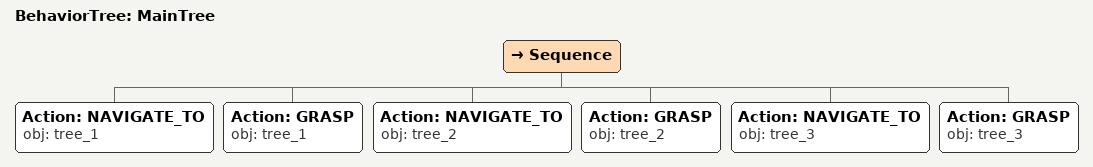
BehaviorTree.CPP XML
<root main_tree_to_execute="MainTree">
  <BehaviorTree ID="MainTree">
    <Sequence>
      <!-- Navigate to tree -->
      <Action ID="NAVIGATE_TO" obj="tree_1" />
      <!-- Grasp tree_1 -->
      <Action ID="GRASP" obj="tree_1" />
      <!-- Navigate to tree -->
      <Action ID="NAVIGATE_TO" obj="tree_2" />
      <!-- Grasp tree_2 -->
      <Action ID="GRASP" obj="tree_2" />
      <!-- Navigate to tree -->
      <Action ID="NAVIGATE_TO" obj="tree_3" />
      <!-- Grasp tree_3 -->
      <Action ID="GRASP" obj="tree_3" />
    </Sequence>
  </BehaviorTree>
</root>
